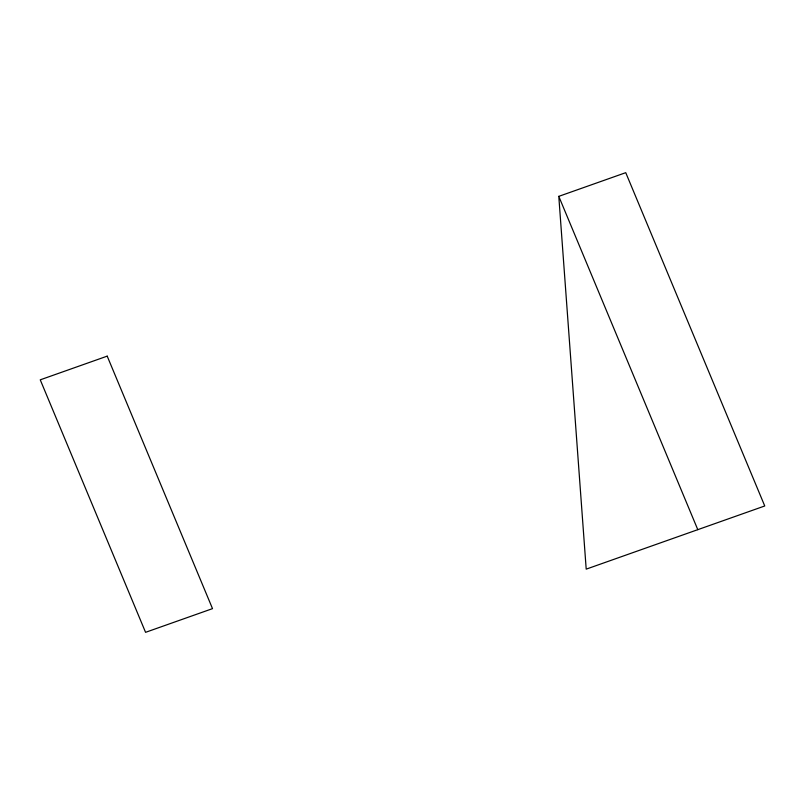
<?xml version="1.0" encoding="UTF-8"?>
<svg xmlns="http://www.w3.org/2000/svg" width="805" height="805" viewBox="0 0 805 805"><rect width="100%" height="100%" fill="white"/><g stroke="black" fill="none" stroke-linecap="round" stroke-linejoin="round"><path stroke-width="1.21" d="M558.791 196.36L625.747 172.673L764.75 505.973L586.201 569.145L558.791 196.36L697.794 529.66M107.206 356.142L40.25 379.829L145.564 632.327L212.51 608.64L107.206 356.142"/></g></svg>
